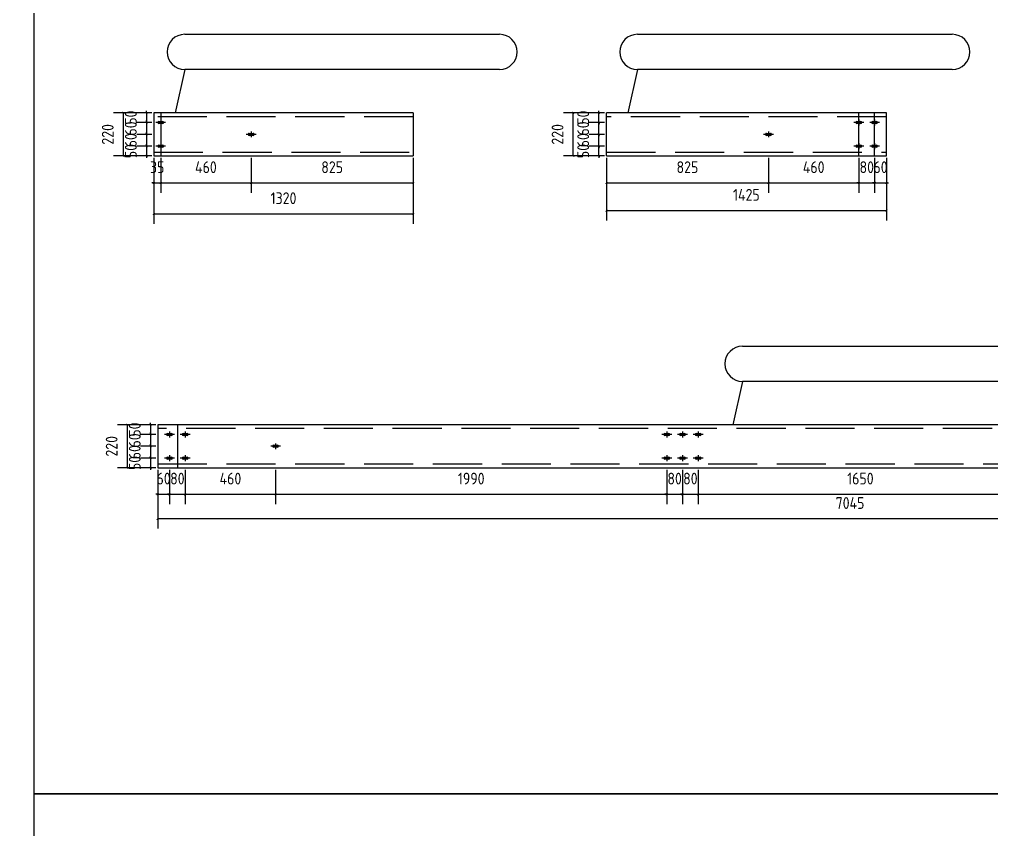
# Model space of a CAD drawing. Extents: x 533809 to 747315, y -17138 to 180511.
# Drawn here: x 640314 to 645260, y 62481 to 66604 of the extents above; entities that cross this region are included whole.
import ezdxf

# ---------------------------------------------------------------- set-up
doc = ezdxf.new("R2010")
doc.units = 0
doc.header["$LTSCALE"] = 1000
doc.header["$MEASUREMENT"] = 0
doc.linetypes.add('DASH', pattern=[0.35, 0.25, -0.1])
doc.layers.add('AXIS', color=3, linetype='Continuous')
doc.styles.get("Standard").update_dxf_attribs({"font": 'gbenor.shx', "bigfont": 'gbcbig.shx'})
doc.dimstyles.get("Standard").update_dxf_attribs({"dimscale": 100, "dimtxt": 3.5, "dimasz": 1, "dimexe": 2.5, "dimexo": 3, "dimgap": 1.5, "dimtad": 1, "dimdec": 0, "dimzin": 0, "dimdsep": 46, "dimtxsty": 'Standard', "dimblk": 'ARCHTICK', "dimcen": 0.09, "dimadec": 0, "dimazin": 0, "dimtfac": 1, "dimtdec": 0, "dimtix": 1, "dimtmove": 2, "dimatfit": 3, "dimfxl": 1, "dimtolj": 1, "dimtzin": 0, "dimarcsym": 0})

# ---------------------------------------------------------------- blocks, each defined once
blk = doc.blocks.new('_ArchTick')
at = {"color": 0, "linetype": 'ByBlock', "const_width": 0.4}
blk.add_lwpolyline([(-0.5, -0.5), (0.5, 0.5)], dxfattribs=at)
blk = doc.blocks.new('*D1683')
at = {"layer": 'AXIS', "color": 3, "lineweight": -2}
for p, q in [((640987.3, 66129.4), (640910.5, 66129.4)), ((640960.5, 66129.4), (640960.5, 66139.4)), ((640960.5, 66129.4), (640960.5, 66079.4)), ((640987.3, 66079.4), (640910.5, 66079.4)), ((640960.5, 66079.4), (640960.5, 66069.4))]:
    blk.add_line(p, q, dxfattribs=at)
at = {"layer": 'Defpoints', "color": 0}
for p in [(640997.3, 66129.4), (640960.5, 66079.4), (640997.3, 66079.4)]:
    blk.add_point(p, dxfattribs=at)
at = {"layer": 'AXIS', "color": 3, "lineweight": -2, "xscale": 10, "yscale": 10, "zscale": 10}
for p, rotation in [((640960.5, 66129.4), 270), ((640960.5, 66079.4), 90)]:
    blk.add_blockref('_ArchTick', p, dxfattribs=dict(at, rotation=rotation))
at = {"layer": 'AXIS', "color": 0, "insert": (640880.5, 66104.4), "char_height": 60, "attachment_point": 5, "rotation": 90}
blk.add_mtext('\\A1;50', dxfattribs=at)
blk = doc.blocks.new('*D1684')
at = {"layer": 'AXIS', "color": 3, "lineweight": -2}
for p, q in [((640987.3, 66079.4), (640910.5, 66079.4)), ((640960.5, 66079.4), (640960.5, 66089.4)), ((640960.5, 66079.4), (640960.5, 66019.4)), ((640987.3, 66019.4), (640910.5, 66019.4)), ((640960.5, 66019.4), (640960.5, 66009.4))]:
    blk.add_line(p, q, dxfattribs=at)
at = {"layer": 'Defpoints', "color": 0}
for p in [(640997.3, 66079.4), (640960.5, 66019.4), (640997.3, 66019.4)]:
    blk.add_point(p, dxfattribs=at)
at = {"layer": 'AXIS', "color": 3, "lineweight": -2, "xscale": 10, "yscale": 10, "zscale": 10}
for p, rotation in [((640960.5, 66079.4), 270), ((640960.5, 66019.4), 90)]:
    blk.add_blockref('_ArchTick', p, dxfattribs=dict(at, rotation=rotation))
at = {"layer": 'AXIS', "color": 0, "insert": (640880.5, 66049.4), "char_height": 60, "attachment_point": 5, "rotation": 90}
blk.add_mtext('\\A1;60', dxfattribs=at)
blk = doc.blocks.new('*D1689')
at = {"layer": 'AXIS', "color": 3, "lineweight": -2}
for p, q in [((640987.3, 65959.4), (640910.5, 65959.4)), ((640960.5, 65959.4), (640960.5, 65969.4)), ((640960.5, 65959.4), (640960.5, 65909.4)), ((640987.3, 65909.4), (640910.5, 65909.4)), ((640960.5, 65909.4), (640960.5, 65899.4))]:
    blk.add_line(p, q, dxfattribs=at)
at = {"layer": 'Defpoints', "color": 0}
for p in [(640997.3, 65959.4), (640960.5, 65909.4), (640997.3, 65909.4)]:
    blk.add_point(p, dxfattribs=at)
at = {"layer": 'AXIS', "color": 3, "lineweight": -2, "xscale": 10, "yscale": 10, "zscale": 10}
for p, rotation in [((640960.5, 65959.4), 270), ((640960.5, 65909.4), 90)]:
    blk.add_blockref('_ArchTick', p, dxfattribs=dict(at, rotation=rotation))
at = {"layer": 'AXIS', "color": 0, "insert": (640880.5, 65934.4), "char_height": 60, "attachment_point": 5, "rotation": 90}
blk.add_mtext('\\A1;50', dxfattribs=at)
blk = doc.blocks.new('*D1685')
at = {"layer": 'AXIS', "color": 3, "lineweight": -2}
for p, q in [((640997.3, 65899.4), (640997.3, 65722.2)), ((641032.3, 65899.4), (641032.3, 65722.2)), ((640997.3, 65772.2), (640987.3, 65772.2)), ((640997.3, 65772.2), (641032.3, 65772.2)), ((641032.3, 65772.2), (641042.3, 65772.2))]:
    blk.add_line(p, q, dxfattribs=at)
at = {"layer": 'Defpoints', "color": 0}
for p in [(640997.3, 65909.4), (641032.3, 65909.4), (641032.3, 65772.2)]:
    blk.add_point(p, dxfattribs=at)
at = {"layer": 'AXIS', "color": 3, "lineweight": -2, "xscale": 10, "yscale": 10, "zscale": 10}
blk.add_blockref('_ArchTick', (640997.3, 65772.2), dxfattribs=at)
at = {"layer": 'AXIS', "color": 3, "lineweight": -2, "xscale": 10, "yscale": 10, "zscale": 10, "rotation": 180}
blk.add_blockref('_ArchTick', (641032.3, 65772.2), dxfattribs=at)
at = {"layer": 'AXIS', "color": 0, "insert": (641014.8, 65852.2), "char_height": 60, "attachment_point": 5}
blk.add_mtext('\\A1;35', dxfattribs=at)
blk = doc.blocks.new('*D1686')
at = {"layer": 'AXIS', "color": 3, "lineweight": -2}
for p, q in [((641032.3, 65899.4), (641032.3, 65722.2)), ((641492.3, 65899.4), (641492.3, 65722.2)), ((641032.3, 65772.2), (641492.3, 65772.2))]:
    blk.add_line(p, q, dxfattribs=at)
at = {"layer": 'Defpoints', "color": 0}
for p in [(641032.3, 65909.4), (641492.3, 65909.4), (641492.3, 65772.2)]:
    blk.add_point(p, dxfattribs=at)
at = {"layer": 'AXIS', "color": 3, "lineweight": -2, "xscale": 10, "yscale": 10, "zscale": 10, "rotation": 180}
blk.add_blockref('_ArchTick', (641032.3, 65772.2), dxfattribs=at)
at = {"layer": 'AXIS', "color": 3, "lineweight": -2, "xscale": 10, "yscale": 10, "zscale": 10}
blk.add_blockref('_ArchTick', (641492.3, 65772.2), dxfattribs=at)
at = {"layer": 'AXIS', "color": 0, "insert": (641262.3, 65852.2), "char_height": 60, "attachment_point": 5}
blk.add_mtext('\\A1;460', dxfattribs=at)
blk = doc.blocks.new('*D1690')
at = {"layer": 'AXIS', "color": 3, "lineweight": -2}
for p, q in [((640987.3, 66129.4), (640793, 66129.4)), ((640843, 65909.4), (640843, 66129.4)), ((640987.3, 65909.4), (640793, 65909.4))]:
    blk.add_line(p, q, dxfattribs=at)
at = {"layer": 'Defpoints', "color": 0}
for p in [(640843, 66129.4), (640997.3, 66129.4), (640997.3, 65909.4)]:
    blk.add_point(p, dxfattribs=at)
at = {"layer": 'AXIS', "color": 3, "lineweight": -2, "xscale": 10, "yscale": 10, "zscale": 10}
for p, rotation in [((640843, 66129.4), 90), ((640843, 65909.4), 270)]:
    blk.add_blockref('_ArchTick', p, dxfattribs=dict(at, rotation=rotation))
at = {"layer": 'AXIS', "color": 0, "insert": (640763, 66019.4), "char_height": 60, "attachment_point": 5, "rotation": 90}
blk.add_mtext('\\A1;220', dxfattribs=at)
blk = doc.blocks.new('*D1691')
at = {"layer": 'AXIS', "color": 3, "lineweight": -2}
for p, q in [((640997.3, 65899.4), (640997.3, 65564.4)), ((642317.3, 65899.4), (642317.3, 65564.4)), ((640997.3, 65614.4), (642317.3, 65614.4))]:
    blk.add_line(p, q, dxfattribs=at)
at = {"layer": 'Defpoints', "color": 0}
for p in [(640997.3, 65909.4), (642317.3, 65909.4), (642317.3, 65614.4)]:
    blk.add_point(p, dxfattribs=at)
at = {"layer": 'AXIS', "color": 3, "lineweight": -2, "xscale": 10, "yscale": 10, "zscale": 10, "rotation": 180}
blk.add_blockref('_ArchTick', (640997.3, 65614.4), dxfattribs=at)
at = {"layer": 'AXIS', "color": 3, "lineweight": -2, "xscale": 10, "yscale": 10, "zscale": 10}
blk.add_blockref('_ArchTick', (642317.3, 65614.4), dxfattribs=at)
at = {"layer": 'AXIS', "color": 0, "insert": (641657.3, 65694.4), "char_height": 60, "attachment_point": 5}
blk.add_mtext('\\A1;1320', dxfattribs=at)
blk = doc.blocks.new('*D1692')
at = {"layer": 'AXIS', "color": 3, "lineweight": -2}
for p, q in [((643299.7, 65899.4), (643299.7, 65722.2)), ((644124.7, 65899.4), (644124.7, 65722.2)), ((643299.7, 65772.2), (644124.7, 65772.2))]:
    blk.add_line(p, q, dxfattribs=at)
at = {"layer": 'Defpoints', "color": 0}
for p in [(643299.7, 65909.4), (644124.7, 65909.4), (644124.7, 65772.2)]:
    blk.add_point(p, dxfattribs=at)
at = {"layer": 'AXIS', "color": 3, "lineweight": -2, "xscale": 10, "yscale": 10, "zscale": 10, "rotation": 180}
blk.add_blockref('_ArchTick', (643299.7, 65772.2), dxfattribs=at)
at = {"layer": 'AXIS', "color": 3, "lineweight": -2, "xscale": 10, "yscale": 10, "zscale": 10}
blk.add_blockref('_ArchTick', (644124.7, 65772.2), dxfattribs=at)
at = {"layer": 'AXIS', "color": 0, "insert": (643712.2, 65852.2), "char_height": 60, "attachment_point": 5}
blk.add_mtext('\\A1;825', dxfattribs=at)
blk = doc.blocks.new('*D1694')
at = {"layer": 'AXIS', "color": 3, "lineweight": -2}
for p, q in [((644664.7, 65899.4), (644664.7, 65722.2)), ((644724.7, 65899.4), (644724.7, 65722.2)), ((644664.7, 65772.2), (644654.7, 65772.2)), ((644664.7, 65772.2), (644724.7, 65772.2)), ((644724.7, 65772.2), (644734.7, 65772.2))]:
    blk.add_line(p, q, dxfattribs=at)
at = {"layer": 'Defpoints', "color": 0}
for p in [(644664.7, 65909.4), (644724.7, 65909.4), (644724.7, 65772.2)]:
    blk.add_point(p, dxfattribs=at)
at = {"layer": 'AXIS', "color": 3, "lineweight": -2, "xscale": 10, "yscale": 10, "zscale": 10}
blk.add_blockref('_ArchTick', (644664.7, 65772.2), dxfattribs=at)
at = {"layer": 'AXIS', "color": 3, "lineweight": -2, "xscale": 10, "yscale": 10, "zscale": 10, "rotation": 180}
blk.add_blockref('_ArchTick', (644724.7, 65772.2), dxfattribs=at)
at = {"layer": 'AXIS', "color": 0, "insert": (644694.7, 65852.2), "char_height": 60, "attachment_point": 5}
blk.add_mtext('\\A1;60', dxfattribs=at)
blk = doc.blocks.new('*D1695')
at = {"layer": 'AXIS', "color": 3, "lineweight": -2}
for p, q in [((644584.7, 65899.4), (644584.7, 65722.2)), ((644664.7, 65899.4), (644664.7, 65722.2)), ((644584.7, 65772.2), (644574.7, 65772.2)), ((644584.7, 65772.2), (644664.7, 65772.2)), ((644664.7, 65772.2), (644674.7, 65772.2))]:
    blk.add_line(p, q, dxfattribs=at)
at = {"layer": 'Defpoints', "color": 0}
for p in [(644584.7, 65909.4), (644664.7, 65909.4), (644664.7, 65772.2)]:
    blk.add_point(p, dxfattribs=at)
at = {"layer": 'AXIS', "color": 3, "lineweight": -2, "xscale": 10, "yscale": 10, "zscale": 10}
blk.add_blockref('_ArchTick', (644584.7, 65772.2), dxfattribs=at)
at = {"layer": 'AXIS', "color": 3, "lineweight": -2, "xscale": 10, "yscale": 10, "zscale": 10, "rotation": 180}
blk.add_blockref('_ArchTick', (644664.7, 65772.2), dxfattribs=at)
at = {"layer": 'AXIS', "color": 0, "insert": (644624.7, 65852.2), "char_height": 60, "attachment_point": 5}
blk.add_mtext('\\A1;80', dxfattribs=at)
blk = doc.blocks.new('*D1696')
at = {"layer": 'AXIS', "color": 3, "lineweight": -2}
for p, q in [((643289.7, 65959.4), (643211.9, 65959.4)), ((643261.9, 65959.4), (643261.9, 65969.4)), ((643261.9, 65909.4), (643261.9, 65959.4)), ((643289.7, 65909.4), (643211.9, 65909.4)), ((643261.9, 65909.4), (643261.9, 65899.4))]:
    blk.add_line(p, q, dxfattribs=at)
at = {"layer": 'Defpoints', "color": 0}
for p in [(643261.9, 65959.4), (643299.7, 65959.4), (643299.7, 65909.4)]:
    blk.add_point(p, dxfattribs=at)
at = {"layer": 'AXIS', "color": 3, "lineweight": -2, "xscale": 10, "yscale": 10, "zscale": 10}
for p, rotation in [((643261.9, 65959.4), 270), ((643261.9, 65909.4), 90)]:
    blk.add_blockref('_ArchTick', p, dxfattribs=dict(at, rotation=rotation))
at = {"layer": 'AXIS', "color": 0, "insert": (643181.9, 65934.4), "char_height": 60, "attachment_point": 5, "rotation": 90}
blk.add_mtext('\\A1;50', dxfattribs=at)
blk = doc.blocks.new('*D1697')
at = {"layer": 'AXIS', "color": 3, "lineweight": -2}
for p, q in [((643289.7, 66079.4), (643211.9, 66079.4)), ((643261.9, 66079.4), (643261.9, 66089.4)), ((643261.9, 66019.4), (643261.9, 66079.4)), ((643289.7, 66019.4), (643211.9, 66019.4)), ((643261.9, 66019.4), (643261.9, 66009.4))]:
    blk.add_line(p, q, dxfattribs=at)
at = {"layer": 'Defpoints', "color": 0}
for p in [(643261.9, 66079.4), (643299.7, 66079.4), (643299.7, 66019.4)]:
    blk.add_point(p, dxfattribs=at)
at = {"layer": 'AXIS', "color": 3, "lineweight": -2, "xscale": 10, "yscale": 10, "zscale": 10}
for p, rotation in [((643261.9, 66079.4), 270), ((643261.9, 66019.4), 90)]:
    blk.add_blockref('_ArchTick', p, dxfattribs=dict(at, rotation=rotation))
at = {"layer": 'AXIS', "color": 0, "insert": (643181.9, 66049.4), "char_height": 60, "attachment_point": 5, "rotation": 90}
blk.add_mtext('\\A1;60', dxfattribs=at)
blk = doc.blocks.new('*D1699')
at = {"layer": 'AXIS', "color": 3, "lineweight": -2}
for p, q in [((643289.7, 66129.4), (643211.9, 66129.4)), ((643261.9, 66129.4), (643261.9, 66139.4)), ((643261.9, 66079.4), (643261.9, 66129.4)), ((643289.7, 66079.4), (643211.9, 66079.4)), ((643261.9, 66079.4), (643261.9, 66069.4))]:
    blk.add_line(p, q, dxfattribs=at)
at = {"layer": 'Defpoints', "color": 0}
for p in [(643261.9, 66129.4), (643299.7, 66129.4), (643299.7, 66079.4)]:
    blk.add_point(p, dxfattribs=at)
at = {"layer": 'AXIS', "color": 3, "lineweight": -2, "xscale": 10, "yscale": 10, "zscale": 10}
for p, rotation in [((643261.9, 66129.4), 270), ((643261.9, 66079.4), 90)]:
    blk.add_blockref('_ArchTick', p, dxfattribs=dict(at, rotation=rotation))
at = {"layer": 'AXIS', "color": 0, "insert": (643181.9, 66104.4), "char_height": 60, "attachment_point": 5, "rotation": 90}
blk.add_mtext('\\A1;50', dxfattribs=at)
blk = doc.blocks.new('*D1700')
at = {"layer": 'AXIS', "color": 3, "lineweight": -2}
for p, q in [((643289.7, 66129.4), (643081.4, 66129.4)), ((643131.4, 65909.4), (643131.4, 66129.4)), ((643289.7, 65909.4), (643081.4, 65909.4))]:
    blk.add_line(p, q, dxfattribs=at)
at = {"layer": 'Defpoints', "color": 0}
for p in [(643131.4, 66129.4), (643299.7, 66129.4), (643299.7, 65909.4)]:
    blk.add_point(p, dxfattribs=at)
at = {"layer": 'AXIS', "color": 3, "lineweight": -2, "xscale": 10, "yscale": 10, "zscale": 10}
for p, rotation in [((643131.4, 66129.4), 90), ((643131.4, 65909.4), 270)]:
    blk.add_blockref('_ArchTick', p, dxfattribs=dict(at, rotation=rotation))
at = {"layer": 'AXIS', "color": 0, "insert": (643051.4, 66019.4), "char_height": 60, "attachment_point": 5, "rotation": 90}
blk.add_mtext('\\A1;220', dxfattribs=at)
blk = doc.blocks.new('*D1701')
at = {"layer": 'AXIS', "color": 3, "lineweight": -2}
for p, q in [((643299.7, 65899.4), (643299.7, 65581.5)), ((644724.7, 65899.4), (644724.7, 65581.5)), ((643299.7, 65631.5), (644724.7, 65631.5))]:
    blk.add_line(p, q, dxfattribs=at)
at = {"layer": 'Defpoints', "color": 0}
for p in [(643299.7, 65909.4), (644724.7, 65909.4), (644724.7, 65631.5)]:
    blk.add_point(p, dxfattribs=at)
at = {"layer": 'AXIS', "color": 3, "lineweight": -2, "xscale": 10, "yscale": 10, "zscale": 10, "rotation": 180}
blk.add_blockref('_ArchTick', (643299.7, 65631.5), dxfattribs=at)
at = {"layer": 'AXIS', "color": 3, "lineweight": -2, "xscale": 10, "yscale": 10, "zscale": 10}
blk.add_blockref('_ArchTick', (644724.7, 65631.5), dxfattribs=at)
at = {"layer": 'AXIS', "color": 0, "insert": (644012.2, 65711.5), "char_height": 60, "attachment_point": 5}
blk.add_mtext('\\A1;1425', dxfattribs=at)
blk = doc.blocks.new('*D1704')
at = {"layer": 'AXIS', "color": 3, "lineweight": -2}
for p, q in [((640980.4, 64541.9), (640980.4, 64551.9)), ((641007.2, 64541.9), (640930.4, 64541.9)), ((640980.4, 64541.9), (640980.4, 64491.9)), ((641007.2, 64491.9), (640930.4, 64491.9)), ((640980.4, 64491.9), (640980.4, 64481.9))]:
    blk.add_line(p, q, dxfattribs=at)
at = {"layer": 'Defpoints', "color": 0}
for p in [(641017.2, 64541.9), (640980.4, 64491.9), (641017.2, 64491.9)]:
    blk.add_point(p, dxfattribs=at)
at = {"layer": 'AXIS', "color": 3, "lineweight": -2, "xscale": 10, "yscale": 10, "zscale": 10}
for p, rotation in [((640980.4, 64541.9), 270), ((640980.4, 64491.9), 90)]:
    blk.add_blockref('_ArchTick', p, dxfattribs=dict(at, rotation=rotation))
at = {"layer": 'AXIS', "color": 0, "insert": (640900.4, 64516.9), "char_height": 60, "attachment_point": 5, "rotation": 90}
blk.add_mtext('\\A1;50', dxfattribs=at)
blk = doc.blocks.new('*D1703')
at = {"layer": 'AXIS', "color": 3, "lineweight": -2}
for p, q in [((641007.2, 64431.9), (640930.4, 64431.9)), ((640980.4, 64431.9), (640980.4, 64441.9)), ((640980.4, 64431.9), (640980.4, 64371.9)), ((641007.2, 64371.9), (640930.4, 64371.9)), ((640980.4, 64371.9), (640980.4, 64361.9))]:
    blk.add_line(p, q, dxfattribs=at)
at = {"layer": 'Defpoints', "color": 0}
for p in [(641017.2, 64431.9), (640980.4, 64371.9), (641017.2, 64371.9)]:
    blk.add_point(p, dxfattribs=at)
at = {"layer": 'AXIS', "color": 3, "lineweight": -2, "xscale": 10, "yscale": 10, "zscale": 10}
for p, rotation in [((640980.4, 64431.9), 270), ((640980.4, 64371.9), 90)]:
    blk.add_blockref('_ArchTick', p, dxfattribs=dict(at, rotation=rotation))
at = {"layer": 'AXIS', "color": 0, "insert": (640900.4, 64401.9), "char_height": 60, "attachment_point": 5, "rotation": 90}
blk.add_mtext('\\A1;60', dxfattribs=at)
blk = doc.blocks.new('*D1705')
at = {"layer": 'AXIS', "color": 3, "lineweight": -2}
for p, q in [((641007.2, 64371.9), (640930.4, 64371.9)), ((640980.4, 64371.9), (640980.4, 64381.9)), ((640980.4, 64371.9), (640980.4, 64321.9)), ((641007.2, 64321.9), (640930.4, 64321.9)), ((640980.4, 64321.9), (640980.4, 64311.9))]:
    blk.add_line(p, q, dxfattribs=at)
at = {"layer": 'Defpoints', "color": 0}
for p in [(641017.2, 64371.9), (640980.4, 64321.9), (641017.2, 64321.9)]:
    blk.add_point(p, dxfattribs=at)
at = {"layer": 'AXIS', "color": 3, "lineweight": -2, "xscale": 10, "yscale": 10, "zscale": 10}
for p, rotation in [((640980.4, 64371.9), 270), ((640980.4, 64321.9), 90)]:
    blk.add_blockref('_ArchTick', p, dxfattribs=dict(at, rotation=rotation))
at = {"layer": 'AXIS', "color": 0, "insert": (640900.4, 64346.9), "char_height": 60, "attachment_point": 5, "rotation": 90}
blk.add_mtext('\\A1;50', dxfattribs=at)
blk = doc.blocks.new('*D1706')
at = {"layer": 'AXIS', "color": 3, "lineweight": -2}
for p, q in [((641007.2, 64541.9), (640812.9, 64541.9)), ((640862.9, 64321.9), (640862.9, 64541.9)), ((641007.2, 64321.9), (640812.9, 64321.9))]:
    blk.add_line(p, q, dxfattribs=at)
at = {"layer": 'Defpoints', "color": 0}
for p in [(640862.9, 64541.9), (641017.2, 64541.9), (641017.2, 64321.9)]:
    blk.add_point(p, dxfattribs=at)
at = {"layer": 'AXIS', "color": 3, "lineweight": -2, "xscale": 10, "yscale": 10, "zscale": 10}
for p, rotation in [((640862.9, 64541.9), 90), ((640862.9, 64321.9), 270)]:
    blk.add_blockref('_ArchTick', p, dxfattribs=dict(at, rotation=rotation))
at = {"layer": 'AXIS', "color": 0, "insert": (640782.9, 64431.9), "char_height": 60, "attachment_point": 5, "rotation": 90}
blk.add_mtext('\\A1;220', dxfattribs=at)
blk = doc.blocks.new('*D1702')
at = {"layer": 'AXIS', "color": 3, "lineweight": -2}
for p, q in [((640980.4, 64491.9), (640980.4, 64501.9)), ((641007.2, 64491.9), (640930.4, 64491.9)), ((640980.4, 64491.9), (640980.4, 64431.9)), ((641007.2, 64431.9), (640930.4, 64431.9)), ((640980.4, 64431.9), (640980.4, 64421.9))]:
    blk.add_line(p, q, dxfattribs=at)
at = {"layer": 'Defpoints', "color": 0}
for p in [(641017.2, 64491.9), (640980.4, 64431.9), (641017.2, 64431.9)]:
    blk.add_point(p, dxfattribs=at)
at = {"layer": 'AXIS', "color": 3, "lineweight": -2, "xscale": 10, "yscale": 10, "zscale": 10}
for p, rotation in [((640980.4, 64491.9), 270), ((640980.4, 64431.9), 90)]:
    blk.add_blockref('_ArchTick', p, dxfattribs=dict(at, rotation=rotation))
at = {"layer": 'AXIS', "color": 0, "insert": (640900.4, 64461.9), "char_height": 60, "attachment_point": 5, "rotation": 90}
blk.add_mtext('\\A1;60', dxfattribs=at)
blk = doc.blocks.new('*D1707')
at = {"layer": 'AXIS', "color": 3, "lineweight": -2}
for p, q in [((641017.2, 64311.9), (641017.2, 64013.1)), ((648062.2, 64311.9), (648062.2, 64013.1)), ((648062.2, 64063.1), (641017.2, 64063.1))]:
    blk.add_line(p, q, dxfattribs=at)
at = {"layer": 'Defpoints', "color": 0}
for p in [(641017.2, 64321.9), (648062.2, 64321.9), (641017.2, 64063.1)]:
    blk.add_point(p, dxfattribs=at)
at = {"layer": 'AXIS', "color": 3, "lineweight": -2, "xscale": 10, "yscale": 10, "zscale": 10, "rotation": 180}
blk.add_blockref('_ArchTick', (641017.2, 64063.1), dxfattribs=at)
at = {"layer": 'AXIS', "color": 3, "lineweight": -2, "xscale": 10, "yscale": 10, "zscale": 10}
blk.add_blockref('_ArchTick', (648062.2, 64063.1), dxfattribs=at)
at = {"layer": 'AXIS', "color": 0, "insert": (644539.7, 64143.1), "char_height": 60, "attachment_point": 5}
blk.add_mtext('\\A1;7045', dxfattribs=at)
blk = doc.blocks.new('*D1877')
at = {"layer": 'AXIS', "color": 3, "lineweight": -2}
for p, q in [((641017.2, 64311.9), (641017.2, 64137.5)), ((641077.2, 64311.9), (641077.2, 64137.5)), ((641017.2, 64187.5), (641007.2, 64187.5)), ((641017.2, 64187.5), (641077.2, 64187.5)), ((641077.2, 64187.5), (641087.2, 64187.5))]:
    blk.add_line(p, q, dxfattribs=at)
at = {"layer": 'Defpoints', "color": 0}
for p in [(641017.2, 64321.9), (641077.2, 64321.9), (641077.2, 64187.5)]:
    blk.add_point(p, dxfattribs=at)
at = {"layer": 'AXIS', "color": 3, "lineweight": -2, "xscale": 10, "yscale": 10, "zscale": 10}
blk.add_blockref('_ArchTick', (641017.2, 64187.5), dxfattribs=at)
at = {"layer": 'AXIS', "color": 3, "lineweight": -2, "xscale": 10, "yscale": 10, "zscale": 10, "rotation": 180}
blk.add_blockref('_ArchTick', (641077.2, 64187.5), dxfattribs=at)
at = {"layer": 'AXIS', "color": 0, "insert": (641047.2, 64267.5), "char_height": 60, "attachment_point": 5}
blk.add_mtext('\\A1;60', dxfattribs=at)
blk = doc.blocks.new('*D1878')
at = {"layer": 'AXIS', "color": 3, "lineweight": -2}
for p, q in [((641077.2, 64311.9), (641077.2, 64137.5)), ((641157.2, 64311.9), (641157.2, 64137.5)), ((641077.2, 64187.5), (641067.2, 64187.5)), ((641077.2, 64187.5), (641157.2, 64187.5)), ((641157.2, 64187.5), (641167.2, 64187.5))]:
    blk.add_line(p, q, dxfattribs=at)
at = {"layer": 'Defpoints', "color": 0}
for p in [(641077.2, 64321.9), (641157.2, 64321.9), (641157.2, 64187.5)]:
    blk.add_point(p, dxfattribs=at)
at = {"layer": 'AXIS', "color": 3, "lineweight": -2, "xscale": 10, "yscale": 10, "zscale": 10}
blk.add_blockref('_ArchTick', (641077.2, 64187.5), dxfattribs=at)
at = {"layer": 'AXIS', "color": 3, "lineweight": -2, "xscale": 10, "yscale": 10, "zscale": 10, "rotation": 180}
blk.add_blockref('_ArchTick', (641157.2, 64187.5), dxfattribs=at)
at = {"layer": 'AXIS', "color": 0, "insert": (641117.2, 64267.5), "char_height": 60, "attachment_point": 5}
blk.add_mtext('\\A1;80', dxfattribs=at)
blk = doc.blocks.new('*D1879')
at = {"layer": 'AXIS', "color": 3, "lineweight": -2}
for p, q in [((641157.2, 64311.9), (641157.2, 64137.5)), ((641617.2, 64311.9), (641617.2, 64137.5)), ((641157.2, 64187.5), (641617.2, 64187.5))]:
    blk.add_line(p, q, dxfattribs=at)
at = {"layer": 'Defpoints', "color": 0}
for p in [(641157.2, 64321.9), (641617.2, 64321.9), (641617.2, 64187.5)]:
    blk.add_point(p, dxfattribs=at)
at = {"layer": 'AXIS', "color": 3, "lineweight": -2, "xscale": 10, "yscale": 10, "zscale": 10, "rotation": 180}
blk.add_blockref('_ArchTick', (641157.2, 64187.5), dxfattribs=at)
at = {"layer": 'AXIS', "color": 3, "lineweight": -2, "xscale": 10, "yscale": 10, "zscale": 10}
blk.add_blockref('_ArchTick', (641617.2, 64187.5), dxfattribs=at)
at = {"layer": 'AXIS', "color": 0, "insert": (641387.2, 64267.5), "char_height": 60, "attachment_point": 5}
blk.add_mtext('\\A1;460', dxfattribs=at)
blk = doc.blocks.new('*D1880')
at = {"layer": 'AXIS', "color": 3, "lineweight": -2}
for p, q in [((641617.2, 64311.9), (641617.2, 64137.5)), ((643607.2, 64311.9), (643607.2, 64137.5)), ((641617.2, 64187.5), (643607.2, 64187.5))]:
    blk.add_line(p, q, dxfattribs=at)
at = {"layer": 'Defpoints', "color": 0}
for p in [(641617.2, 64321.9), (643607.2, 64321.9), (643607.2, 64187.5)]:
    blk.add_point(p, dxfattribs=at)
at = {"layer": 'AXIS', "color": 3, "lineweight": -2, "xscale": 10, "yscale": 10, "zscale": 10, "rotation": 180}
blk.add_blockref('_ArchTick', (641617.2, 64187.5), dxfattribs=at)
at = {"layer": 'AXIS', "color": 3, "lineweight": -2, "xscale": 10, "yscale": 10, "zscale": 10}
blk.add_blockref('_ArchTick', (643607.2, 64187.5), dxfattribs=at)
at = {"layer": 'AXIS', "color": 0, "insert": (642612.2, 64267.5), "char_height": 60, "attachment_point": 5}
blk.add_mtext('\\A1;1990', dxfattribs=at)
blk = doc.blocks.new('*D1881')
at = {"layer": 'AXIS', "color": 3, "lineweight": -2}
for p, q in [((643607.2, 64311.9), (643607.2, 64137.5)), ((643687.2, 64311.9), (643687.2, 64137.5)), ((643607.2, 64187.5), (643597.2, 64187.5)), ((643607.2, 64187.5), (643687.2, 64187.5)), ((643687.2, 64187.5), (643697.2, 64187.5))]:
    blk.add_line(p, q, dxfattribs=at)
at = {"layer": 'Defpoints', "color": 0}
for p in [(643607.2, 64321.9), (643687.2, 64321.9), (643687.2, 64187.5)]:
    blk.add_point(p, dxfattribs=at)
at = {"layer": 'AXIS', "color": 3, "lineweight": -2, "xscale": 10, "yscale": 10, "zscale": 10}
blk.add_blockref('_ArchTick', (643607.2, 64187.5), dxfattribs=at)
at = {"layer": 'AXIS', "color": 3, "lineweight": -2, "xscale": 10, "yscale": 10, "zscale": 10, "rotation": 180}
blk.add_blockref('_ArchTick', (643687.2, 64187.5), dxfattribs=at)
at = {"layer": 'AXIS', "color": 0, "insert": (643647.2, 64267.5), "char_height": 60, "attachment_point": 5}
blk.add_mtext('\\A1;80', dxfattribs=at)
blk = doc.blocks.new('*D1882')
at = {"layer": 'AXIS', "color": 3, "lineweight": -2}
for p, q in [((643687.2, 64311.9), (643687.2, 64137.5)), ((643767.2, 64311.9), (643767.2, 64137.5)), ((643687.2, 64187.5), (643677.2, 64187.5)), ((643687.2, 64187.5), (643767.2, 64187.5)), ((643767.2, 64187.5), (643777.2, 64187.5))]:
    blk.add_line(p, q, dxfattribs=at)
at = {"layer": 'Defpoints', "color": 0}
for p in [(643687.2, 64321.9), (643767.2, 64321.9), (643767.2, 64187.5)]:
    blk.add_point(p, dxfattribs=at)
at = {"layer": 'AXIS', "color": 3, "lineweight": -2, "xscale": 10, "yscale": 10, "zscale": 10}
blk.add_blockref('_ArchTick', (643687.2, 64187.5), dxfattribs=at)
at = {"layer": 'AXIS', "color": 3, "lineweight": -2, "xscale": 10, "yscale": 10, "zscale": 10, "rotation": 180}
blk.add_blockref('_ArchTick', (643767.2, 64187.5), dxfattribs=at)
at = {"layer": 'AXIS', "color": 0, "insert": (643727.2, 64267.5), "char_height": 60, "attachment_point": 5}
blk.add_mtext('\\A1;80', dxfattribs=at)
blk = doc.blocks.new('*D1883')
at = {"layer": 'AXIS', "color": 3, "lineweight": -2}
for p, q in [((643767.2, 64311.9), (643767.2, 64137.5)), ((645417.2, 64311.9), (645417.2, 64137.5)), ((643767.2, 64187.5), (645417.2, 64187.5))]:
    blk.add_line(p, q, dxfattribs=at)
at = {"layer": 'Defpoints', "color": 0}
for p in [(643767.2, 64321.9), (645417.2, 64321.9), (645417.2, 64187.5)]:
    blk.add_point(p, dxfattribs=at)
at = {"layer": 'AXIS', "color": 3, "lineweight": -2, "xscale": 10, "yscale": 10, "zscale": 10, "rotation": 180}
blk.add_blockref('_ArchTick', (643767.2, 64187.5), dxfattribs=at)
at = {"layer": 'AXIS', "color": 3, "lineweight": -2, "xscale": 10, "yscale": 10, "zscale": 10}
blk.add_blockref('_ArchTick', (645417.2, 64187.5), dxfattribs=at)
at = {"layer": 'AXIS', "color": 0, "insert": (644592.2, 64267.5), "char_height": 60, "attachment_point": 5}
blk.add_mtext('\\A1;1650', dxfattribs=at)
blk = doc.blocks.new('*D2958')
at = {"layer": 'AXIS', "color": 3, "lineweight": -2}
for p, q in [((640960.5, 66019.4), (640960.5, 66029.4)), ((640987.3, 66019.4), (640910.5, 66019.4)), ((640960.5, 66019.4), (640960.5, 65959.4)), ((640987.3, 65959.4), (640910.5, 65959.4)), ((640960.5, 65959.4), (640960.5, 65949.4))]:
    blk.add_line(p, q, dxfattribs=at)
at = {"layer": 'Defpoints', "color": 0}
for p in [(640997.3, 66019.4), (640960.5, 65959.4), (640997.3, 65959.4)]:
    blk.add_point(p, dxfattribs=at)
at = {"layer": 'AXIS', "color": 3, "lineweight": -2, "xscale": 10, "yscale": 10, "zscale": 10}
for p, rotation in [((640960.5, 66019.4), 270), ((640960.5, 65959.4), 90)]:
    blk.add_blockref('_ArchTick', p, dxfattribs=dict(at, rotation=rotation))
at = {"layer": 'AXIS', "color": 0, "insert": (640880.5, 65989.4), "char_height": 60, "attachment_point": 5, "rotation": 90}
blk.add_mtext('\\A1;60', dxfattribs=at)
blk = doc.blocks.new('*D2959')
at = {"layer": 'AXIS', "color": 3, "lineweight": -2}
for p, q in [((641492.3, 65899.4), (641492.3, 65722.2)), ((642317.3, 65899.4), (642317.3, 65722.2)), ((641492.3, 65772.2), (642317.3, 65772.2))]:
    blk.add_line(p, q, dxfattribs=at)
at = {"layer": 'Defpoints', "color": 0}
for p in [(641492.3, 65909.4), (642317.3, 65909.4), (642317.3, 65772.2)]:
    blk.add_point(p, dxfattribs=at)
at = {"layer": 'AXIS', "color": 3, "lineweight": -2, "xscale": 10, "yscale": 10, "zscale": 10, "rotation": 180}
blk.add_blockref('_ArchTick', (641492.3, 65772.2), dxfattribs=at)
at = {"layer": 'AXIS', "color": 3, "lineweight": -2, "xscale": 10, "yscale": 10, "zscale": 10}
blk.add_blockref('_ArchTick', (642317.3, 65772.2), dxfattribs=at)
at = {"layer": 'AXIS', "color": 0, "insert": (641904.8, 65852.2), "char_height": 60, "attachment_point": 5}
blk.add_mtext('\\A1;825', dxfattribs=at)
blk = doc.blocks.new('*D2967')
at = {"layer": 'AXIS', "color": 3, "lineweight": -2}
for p, q in [((644124.7, 65899.4), (644124.7, 65722.2)), ((644584.7, 65899.4), (644584.7, 65722.2)), ((644124.7, 65772.2), (644584.7, 65772.2))]:
    blk.add_line(p, q, dxfattribs=at)
at = {"layer": 'Defpoints', "color": 0}
for p in [(644124.7, 65909.4), (644584.7, 65909.4), (644584.7, 65772.2)]:
    blk.add_point(p, dxfattribs=at)
at = {"layer": 'AXIS', "color": 3, "lineweight": -2, "xscale": 10, "yscale": 10, "zscale": 10, "rotation": 180}
blk.add_blockref('_ArchTick', (644124.7, 65772.2), dxfattribs=at)
at = {"layer": 'AXIS', "color": 3, "lineweight": -2, "xscale": 10, "yscale": 10, "zscale": 10}
blk.add_blockref('_ArchTick', (644584.7, 65772.2), dxfattribs=at)
at = {"layer": 'AXIS', "color": 0, "insert": (644354.7, 65852.2), "char_height": 60, "attachment_point": 5}
blk.add_mtext('\\A1;460', dxfattribs=at)
blk = doc.blocks.new('*D2968')
at = {"layer": 'AXIS', "color": 3, "lineweight": -2}
for p, q in [((643261.9, 66019.4), (643261.9, 66029.4)), ((643289.7, 66019.4), (643211.9, 66019.4)), ((643261.9, 65959.4), (643261.9, 66019.4)), ((643289.7, 65959.4), (643211.9, 65959.4)), ((643261.9, 65959.4), (643261.9, 65949.4))]:
    blk.add_line(p, q, dxfattribs=at)
at = {"layer": 'Defpoints', "color": 0}
for p in [(643261.9, 66019.4), (643299.7, 66019.4), (643299.7, 65959.4)]:
    blk.add_point(p, dxfattribs=at)
at = {"layer": 'AXIS', "color": 3, "lineweight": -2, "xscale": 10, "yscale": 10, "zscale": 10}
for p, rotation in [((643261.9, 66019.4), 270), ((643261.9, 65959.4), 90)]:
    blk.add_blockref('_ArchTick', p, dxfattribs=dict(at, rotation=rotation))
at = {"layer": 'AXIS', "color": 0, "insert": (643181.9, 65989.4), "char_height": 60, "attachment_point": 5, "rotation": 90}
blk.add_mtext('\\A1;60', dxfattribs=at)

msp = doc.modelspace()

# ---------------------------------------------------------------- linework, layer by layer
for p, q in [((641154.6, 66349.8), (641105.5, 66129.4)), ((643457.8, 66349.8), (643408.7, 66129.4)), ((640997.3, 66129.4), (640997.3, 65909.4)), ((642317.3, 66129.4), (640997.3, 66129.4)), ((641032.3, 66129.4), (641032.3, 65909.4)), ((642317.3, 66129.4), (642317.3, 65909.4)), ((644724.7, 66129.4), (643299.7, 66129.4)), ((643299.7, 65909.4), (643299.7, 66129.4)), ((644584.7, 65909.4), (644584.7, 66129.4)), ((644664.7, 65909.4), (644664.7, 66129.4)), ((644724.7, 65909.4), (644724.7, 66129.4)), ((641057.3, 66079.4), (641007.3, 66079.4)), ((641022.3, 66084.4), (641042.3, 66084.4)), ((641032.3, 66094.4), (641032.3, 66064.4)), ((644609.7, 66079.4), (644559.7, 66079.4)), ((644574.7, 66084.4), (644594.7, 66084.4)), ((644584.7, 66094.4), (644584.7, 66064.4)), ((644689.7, 66079.4), (644639.7, 66079.4)), ((644654.7, 66084.4), (644674.7, 66084.4)), ((644664.7, 66094.4), (644664.7, 66064.4)), ((641042.3, 66074.4), (641022.3, 66074.4)), ((641492.3, 66034.4), (641492.3, 66004.4)), ((644124.7, 66034.4), (644124.7, 66004.4)), ((644594.7, 66074.4), (644574.7, 66074.4)), ((644674.7, 66074.4), (644654.7, 66074.4)), ((641517.3, 66019.4), (641467.3, 66019.4)), ((641482.3, 66024.4), (641502.3, 66024.4)), ((641502.3, 66014.4), (641482.3, 66014.4)), ((644149.7, 66019.4), (644099.7, 66019.4)), ((644114.7, 66024.4), (644134.7, 66024.4)), ((644134.7, 66014.4), (644114.7, 66014.4)), ((641057.3, 65959.4), (641007.3, 65959.4)), ((641022.3, 65964.4), (641042.3, 65964.4)), ((641042.3, 65954.4), (641022.3, 65954.4)), ((641032.3, 65974.4), (641032.3, 65944.4)), ((644609.7, 65959.4), (644559.7, 65959.4)), ((644574.7, 65964.4), (644594.7, 65964.4)), ((644594.7, 65954.4), (644574.7, 65954.4)), ((644584.7, 65974.4), (644584.7, 65944.4)), ((644689.7, 65959.4), (644639.7, 65959.4)), ((644654.7, 65964.4), (644674.7, 65964.4)), ((644674.7, 65954.4), (644654.7, 65954.4)), ((644664.7, 65974.4), (644664.7, 65944.4)), ((640997.3, 65909.4), (642317.3, 65909.4)), ((643299.7, 65909.4), (644724.7, 65909.4)), ((643992.5, 64762.3), (643943.4, 64541.9)), ((641017.2, 64541.9), (641017.2, 64321.9)), ((648062.2, 64541.9), (641017.2, 64541.9)), ((641067.2, 64496.9), (641087.2, 64496.9)), ((641077.2, 64506.9), (641077.2, 64476.9)), ((641117.2, 64541.9), (641117.2, 64321.9)), ((641147.2, 64496.9), (641167.2, 64496.9)), ((641157.2, 64506.9), (641157.2, 64476.9)), ((643597.2, 64496.9), (643617.2, 64496.9)), ((643607.2, 64506.9), (643607.2, 64476.9)), ((643677.2, 64496.9), (643697.2, 64496.9)), ((643687.2, 64506.9), (643687.2, 64476.9)), ((643757.2, 64496.9), (643777.2, 64496.9)), ((643767.2, 64506.9), (643767.2, 64476.9)), ((641102.2, 64491.9), (641052.2, 64491.9)), ((641087.2, 64486.9), (641067.2, 64486.9)), ((641182.2, 64491.9), (641132.2, 64491.9)), ((641167.2, 64486.9), (641147.2, 64486.9)), ((641617.2, 64446.9), (641617.2, 64416.9)), ((643632.2, 64491.9), (643582.2, 64491.9)), ((643617.2, 64486.9), (643597.2, 64486.9)), ((643712.2, 64491.9), (643662.2, 64491.9)), ((643697.2, 64486.9), (643677.2, 64486.9)), ((643792.2, 64491.9), (643742.2, 64491.9)), ((643777.2, 64486.9), (643757.2, 64486.9)), ((641642.2, 64431.9), (641592.2, 64431.9)), ((641607.2, 64436.9), (641627.2, 64436.9)), ((641627.2, 64426.9), (641607.2, 64426.9)), ((641102.2, 64371.9), (641052.2, 64371.9)), ((641067.2, 64376.9), (641087.2, 64376.9)), ((641087.2, 64366.9), (641067.2, 64366.9)), ((641077.2, 64386.9), (641077.2, 64356.9)), ((641182.2, 64371.9), (641132.2, 64371.9)), ((641147.2, 64376.9), (641167.2, 64376.9)), ((641167.2, 64366.9), (641147.2, 64366.9)), ((641157.2, 64386.9), (641157.2, 64356.9)), ((643632.2, 64371.9), (643582.2, 64371.9)), ((643597.2, 64376.9), (643617.2, 64376.9)), ((643617.2, 64366.9), (643597.2, 64366.9)), ((643607.2, 64386.9), (643607.2, 64356.9)), ((643712.2, 64371.9), (643662.2, 64371.9)), ((643677.2, 64376.9), (643697.2, 64376.9)), ((643697.2, 64366.9), (643677.2, 64366.9)), ((643687.2, 64386.9), (643687.2, 64356.9)), ((643792.2, 64371.9), (643742.2, 64371.9)), ((643757.2, 64376.9), (643777.2, 64376.9)), ((643777.2, 64366.9), (643757.2, 64366.9)), ((643767.2, 64386.9), (643767.2, 64356.9)), ((641017.2, 64321.9), (648062.2, 64321.9))]:
    msp.add_line(p, q)
at = {"linetype": 'DASH'}
for p, q in [((642317.3, 66109.4), (640997.3, 66109.4)), ((644724.7, 66109.4), (643299.7, 66109.4)), ((640997.3, 65929.4), (642317.3, 65929.4)), ((643299.7, 65929.4), (644724.7, 65929.4)), ((648062.2, 64521.9), (641017.2, 64521.9)), ((641017.2, 64341.9), (648062.2, 64341.9))]:
    msp.add_line(p, q, dxfattribs=at)
for points in [[(595839.1, 45862.3), (640389.1, 45862.3), (640389.1, 77362.3), (595839.1, 77362.3)], [(640389.1, 70012.3), (650784.1, 70012.3), (650784.1, 62662.3), (640389.1, 62662.3)], [(640389.1, 62662.3), (650784.1, 62662.3), (650784.1, 55312.3), (640389.1, 55312.3)]]:
    msp.add_lwpolyline(points, close=True)
for points in [[(641154.6, 66528.5), (642756.5, 66528.5)], [(643457.8, 66528.5), (645059.7, 66528.5)], [(642756.5, 66349.8), (641154.6, 66349.8)], [(645059.7, 66349.8), (643457.8, 66349.8)], [(643992.5, 64941), (645594.4, 64941)], [(645594.4, 64762.3), (643992.5, 64762.3)]]:
    msp.add_lwpolyline(points)
for centre, radius, start, end in [((641154.6, 66439.1), 89.4, 90, 270), ((642756.5, 66439.1), 89.4, 270, 90), ((643457.8, 66439.1), 89.4, 90, 270), ((645059.7, 66439.1), 89.4, 270, 90), ((641022.3, 66079.4), 5, 90, 270), ((641042.3, 66079.4), 5, 270, 90), ((644574.7, 66079.4), 5, 90, 270), ((644594.7, 66079.4), 5, 270, 90), ((644654.7, 66079.4), 5, 90, 270), ((644674.7, 66079.4), 5, 270, 90), ((641482.3, 66019.4), 5, 90, 270), ((641502.3, 66019.4), 5, 270, 90), ((644114.7, 66019.4), 5, 90, 270), ((644134.7, 66019.4), 5, 270, 90), ((641022.3, 65959.4), 5, 90, 270), ((641042.3, 65959.4), 5, 270, 90), ((644574.7, 65959.4), 5, 90, 270), ((644594.7, 65959.4), 5, 270, 90), ((644654.7, 65959.4), 5, 90, 270), ((644674.7, 65959.4), 5, 270, 90), ((643992.5, 64851.6), 89.4, 90, 270), ((641067.2, 64491.9), 5, 90, 270), ((641087.2, 64491.9), 5, 270, 90), ((641147.2, 64491.9), 5, 90, 270), ((641167.2, 64491.9), 5, 270, 90), ((643597.2, 64491.9), 5, 90, 270), ((643617.2, 64491.9), 5, 270, 90), ((643677.2, 64491.9), 5, 90, 270), ((643697.2, 64491.9), 5, 270, 90), ((643757.2, 64491.9), 5, 90, 270), ((643777.2, 64491.9), 5, 270, 90), ((641607.2, 64431.9), 5, 90, 270), ((641627.2, 64431.9), 5, 270, 90), ((641067.2, 64371.9), 5, 90, 270), ((641087.2, 64371.9), 5, 270, 90), ((641147.2, 64371.9), 5, 90, 270), ((641167.2, 64371.9), 5, 270, 90), ((643597.2, 64371.9), 5, 90, 270), ((643617.2, 64371.9), 5, 270, 90), ((643677.2, 64371.9), 5, 90, 270), ((643697.2, 64371.9), 5, 270, 90), ((643757.2, 64371.9), 5, 90, 270), ((643777.2, 64371.9), 5, 270, 90)]:
    msp.add_arc(centre, radius, start, end)

# ---------------------------------------------------------------- dimensions: what is measured, and where the dimension line sits
at = {"layer": 'AXIS', "color": 0}
for p1, p2, distance, picture, middle in [((640997.3, 65909.4), (640997.3, 66129.4), 154.3, '*D1690', (640763, 66019.4)), ((643299.7, 65909.4), (643299.7, 66129.4), 168.3, '*D1700', (643051.4, 66019.4)), ((640997.3, 65909.4), (642317.3, 65909.4), -295, '*D1691', (641657.3, 65694.4)), ((643299.7, 65909.4), (644724.7, 65909.4), -277.9, '*D1701', (644012.2, 65711.5)), ((641017.2, 64321.9), (641017.2, 64541.9), 154.3, '*D1706', (640782.9, 64431.9)), ((648062.2, 64321.9), (641017.2, 64321.9), 258.7, '*D1707', (644539.7, 64143.1))]:
    dim = msp.add_aligned_dim(p1=p1, p2=p2, distance=distance, dimstyle='Standard', override={"dimtxt": 0.6, "dimasz": 0.1, "dimexe": 0.5, "dimexo": 0.1, "dimgap": 0.5, "dimclrd": 3, "dimclre": 3}, dxfattribs=at)
    dim.commit()
    dim.dimension.update_dxf_attribs({"geometry": picture, "text_midpoint": middle})
for base, p1, p2, picture, middle in [((640960.5, 66079.4), (640997.3, 66129.4), (640997.3, 66079.4), '*D1683', (640880.5, 66104.4)), ((643261.9, 66129.4), (643299.7, 66079.4), (643299.7, 66129.4), '*D1699', (643181.9, 66104.4)), ((640960.5, 66019.4), (640997.3, 66079.4), (640997.3, 66019.4), '*D1684', (640880.5, 66049.4)), ((643261.9, 66079.4), (643299.7, 66019.4), (643299.7, 66079.4), '*D1697', (643181.9, 66049.4)), ((640960.5, 65959.4), (640997.3, 66019.4), (640997.3, 65959.4), '*D2958', (640880.5, 65989.4)), ((643261.9, 66019.4), (643299.7, 65959.4), (643299.7, 66019.4), '*D2968', (643181.9, 65989.4)), ((640960.5, 65909.4), (640997.3, 65959.4), (640997.3, 65909.4), '*D1689', (640880.5, 65934.4)), ((643261.9, 65959.4), (643299.7, 65909.4), (643299.7, 65959.4), '*D1696', (643181.9, 65934.4)), ((640980.4, 64491.9), (641017.2, 64541.9), (641017.2, 64491.9), '*D1704', (640900.4, 64516.9)), ((640980.4, 64431.9), (641017.2, 64491.9), (641017.2, 64431.9), '*D1702', (640900.4, 64461.9)), ((640980.4, 64371.9), (641017.2, 64431.9), (641017.2, 64371.9), '*D1703', (640900.4, 64401.9)), ((640980.4, 64321.9), (641017.2, 64371.9), (641017.2, 64321.9), '*D1705', (640900.4, 64346.9))]:
    dim = msp.add_linear_dim(base=base, p1=p1, p2=p2, angle=90, dimstyle='Standard', override={"dimtxt": 0.6, "dimasz": 0.1, "dimexe": 0.5, "dimexo": 0.1, "dimgap": 0.5, "dimclrd": 3, "dimclre": 3}, dxfattribs=at)
    dim.commit()
    dim.dimension.update_dxf_attribs({"geometry": picture, "text_midpoint": middle})
for base, p1, p2, picture, middle in [((641032.3, 65772.2), (640997.3, 65909.4), (641032.3, 65909.4), '*D1685', (641014.8, 65852.2)), ((641492.3, 65772.2), (641032.3, 65909.4), (641492.3, 65909.4), '*D1686', (641262.3, 65852.2)), ((642317.3, 65772.2), (641492.3, 65909.4), (642317.3, 65909.4), '*D2959', (641904.8, 65852.2)), ((644124.7, 65772.2), (643299.7, 65909.4), (644124.7, 65909.4), '*D1692', (643712.2, 65852.2)), ((644584.7, 65772.2), (644124.7, 65909.4), (644584.7, 65909.4), '*D2967', (644354.7, 65852.2)), ((644664.7, 65772.2), (644584.7, 65909.4), (644664.7, 65909.4), '*D1695', (644624.7, 65852.2)), ((644724.7, 65772.2), (644664.7, 65909.4), (644724.7, 65909.4), '*D1694', (644694.7, 65852.2)), ((641077.2, 64187.5), (641017.2, 64321.9), (641077.2, 64321.9), '*D1877', (641047.2, 64267.5)), ((641157.2, 64187.5), (641077.2, 64321.9), (641157.2, 64321.9), '*D1878', (641117.2, 64267.5)), ((641617.2, 64187.5), (641157.2, 64321.9), (641617.2, 64321.9), '*D1879', (641387.2, 64267.5)), ((643607.2, 64187.5), (641617.2, 64321.9), (643607.2, 64321.9), '*D1880', (642612.2, 64267.5)), ((643687.2, 64187.5), (643607.2, 64321.9), (643687.2, 64321.9), '*D1881', (643647.2, 64267.5)), ((643767.2, 64187.5), (643687.2, 64321.9), (643767.2, 64321.9), '*D1882', (643727.2, 64267.5)), ((645417.2, 64187.5), (643767.2, 64321.9), (645417.2, 64321.9), '*D1883', (644592.2, 64267.5))]:
    dim = msp.add_linear_dim(base=base, p1=p1, p2=p2, dimstyle='Standard', override={"dimtxt": 0.6, "dimasz": 0.1, "dimexe": 0.5, "dimexo": 0.1, "dimgap": 0.5, "dimclrd": 3, "dimclre": 3}, dxfattribs=at)
    dim.commit()
    dim.dimension.update_dxf_attribs({"geometry": picture, "text_midpoint": middle})

doc.saveas('drawing.dxf')
